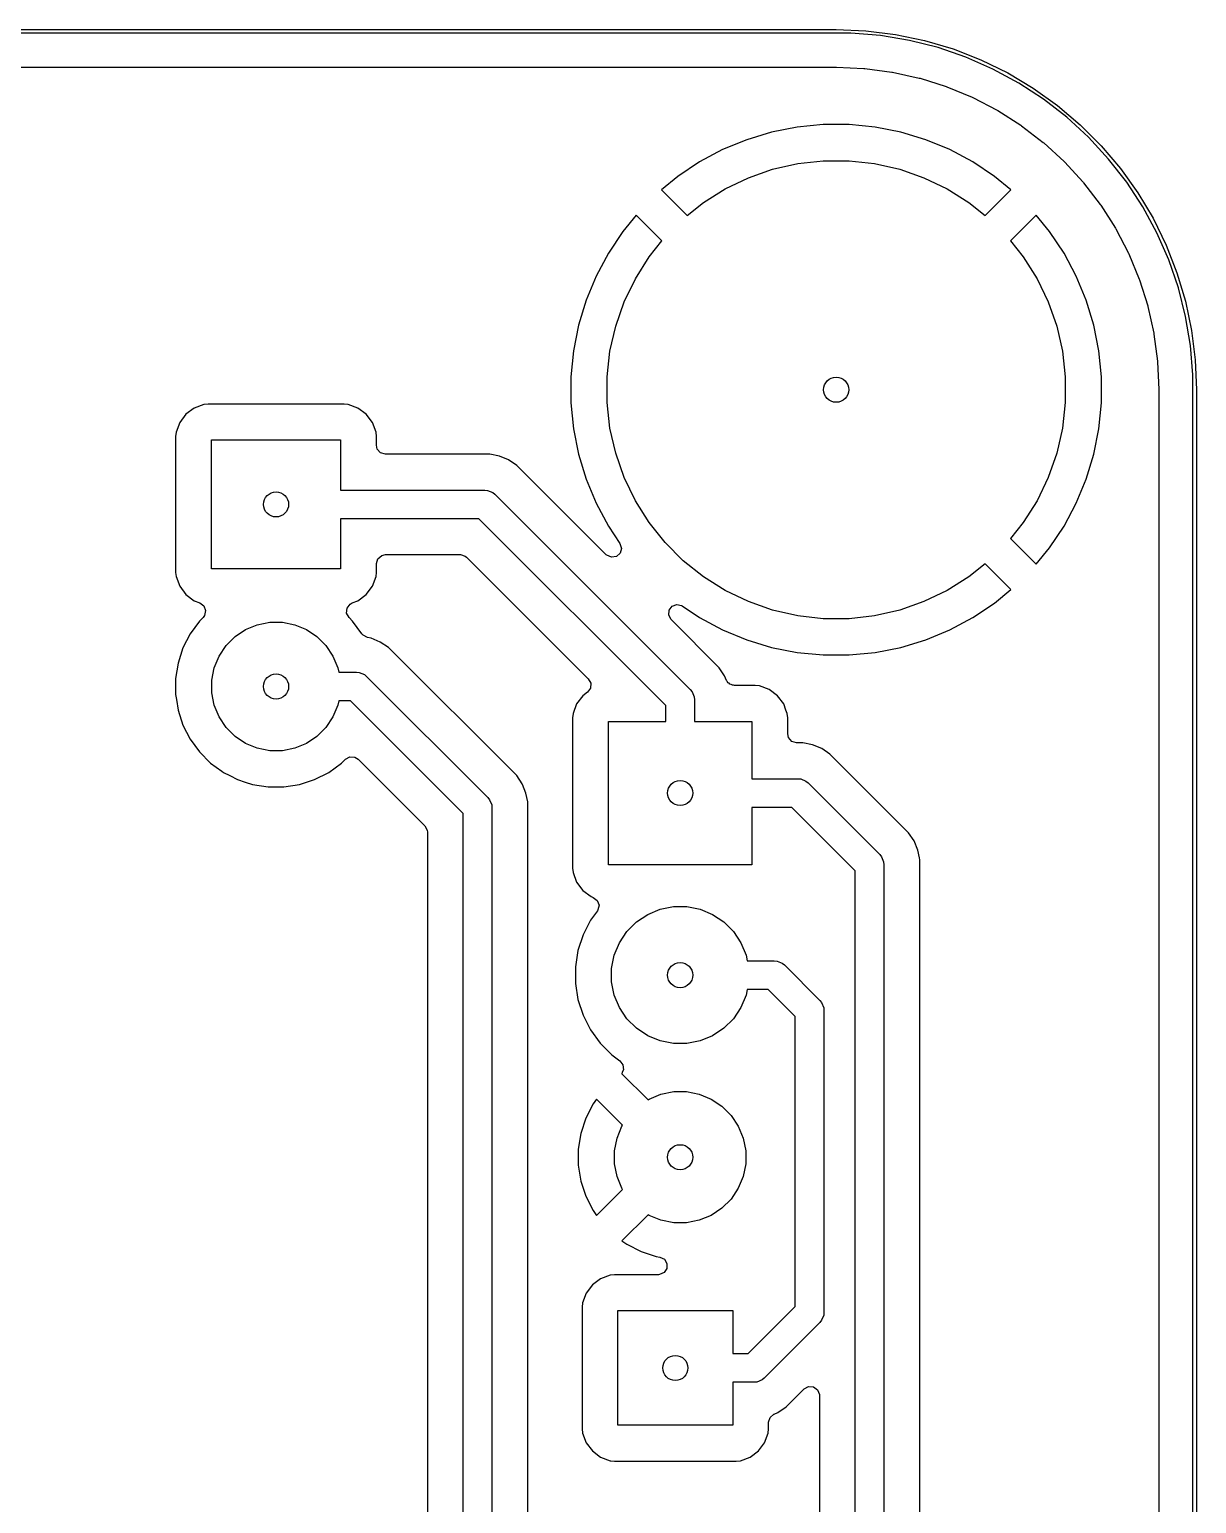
# Model space of a CAD drawing. Header units: millimetres. Extents: x 121.3 to 153.8, y -119.7 to -62.2.
# Drawn here: x 137.55 to 153.82, y -82.75 to -62.18 of the extents above; entities that cross this region are included whole.
import ezdxf

# ---------------------------------------------------------------- set-up
doc = ezdxf.new("R2010")
doc.units = ezdxf.units.MM
doc.layers.add('BLACK', color=250, linetype='CONTINUOUS')

msp = doc.modelspace()

# ---------------------------------------------------------------- linework, layer by layer
at = {"layer": 'BLACK', "linetype": 'CONTINUOUS'}
for p, q in [((126.3, -62.185), (148.8, -62.185)), ((148.8, -62.235), (126.3, -62.235)), ((148.8, -62.185), (149.214961, -62.202163)), ((149.005768, -62.235), (148.8, -62.235)), ((149.415897, -62.268985), (149.005768, -62.235)), ((149.214961, -62.202163), (149.627088, -62.253534)), ((149.821819, -62.336721), (149.415897, -62.268985)), ((149.627088, -62.253534), (150.033565, -62.338764)), ((150.220761, -62.437747), (149.821819, -62.336721)), ((150.033565, -62.338764), (150.431615, -62.457268)), ((150.609998, -62.571372), (150.220761, -62.437747)), ((150.431615, -62.457268), (150.81852, -62.608239)), ((126.365892, -62.7105), (148.734108, -62.7105)), ((148.734108, -62.7105), (148.797294, -62.7105)), ((148.797294, -62.7105), (148.802702, -62.710617)), ((148.802702, -62.710617), (149.186771, -62.727386)), ((150.986871, -62.736684), (150.609998, -62.571372)), ((150.81852, -62.608239), (151.191636, -62.790644)), ((149.186771, -62.727386), (149.197506, -62.728326)), ((149.197506, -62.728326), (149.575971, -62.778152)), ((149.575971, -62.778152), (149.586597, -62.780025)), ((149.586597, -62.780025), (149.959284, -62.862648)), ((149.959284, -62.862648), (149.96971, -62.865442)), ((149.96971, -62.865442), (150.333765, -62.980227)), ((151.348805, -62.932553), (150.986871, -62.736684)), ((151.191636, -62.790644), (151.548415, -63.003238)), ((150.333765, -62.980227), (150.343911, -62.98392)), ((150.343911, -62.98392), (150.696578, -63.13)), ((151.693329, -63.157641), (151.348805, -62.932553)), ((151.548415, -63.003238), (151.886419, -63.244569)), ((150.696578, -63.13), (150.706369, -63.134566)), ((150.706369, -63.134566), (151.044942, -63.310816)), ((151.044942, -63.310816), (151.05431, -63.316224)), ((151.05431, -63.316224), (151.376244, -63.521318)), ((152.018088, -63.410411), (151.693329, -63.157641)), ((151.886419, -63.244569), (152.20334, -63.512987)), ((148.618234, -63.51), (148.256443, -63.545632)), ((148.981766, -63.51), (148.618234, -63.51)), ((149.343556, -63.545632), (148.981766, -63.51)), ((151.376244, -63.521318), (151.385105, -63.527523)), ((151.385105, -63.527523), (151.68793, -63.759889)), ((152.320864, -63.689136), (152.018088, -63.410411)), ((152.20334, -63.512987), (152.497013, -63.80666)), ((147.552002, -63.722086), (147.216135, -63.861207)), ((147.899898, -63.616553), (147.552002, -63.722086)), ((147.899909, -63.61655), (147.899898, -63.616553)), ((148.256443, -63.545632), (147.899909, -63.61655)), ((149.70009, -63.61655), (149.343556, -63.545632)), ((149.700101, -63.616553), (149.70009, -63.61655)), ((150.047997, -63.722086), (149.700101, -63.616553)), ((150.383864, -63.861207), (150.047997, -63.722086)), ((152.599589, -63.991912), (152.320864, -63.689136)), ((147.21613, -63.861209), (146.895537, -64.03257)), ((147.216135, -63.861207), (147.21613, -63.861209)), ((150.383869, -63.861209), (150.383864, -63.861207)), ((150.704462, -64.03257), (150.383869, -63.861209)), ((151.68793, -63.759889), (151.696217, -63.766843)), ((151.696217, -63.766843), (151.977635, -64.024715)), ((152.497013, -63.80666), (152.765431, -64.123581)), ((146.895519, -64.032581), (146.593258, -64.234545)), ((146.895537, -64.03257), (146.895519, -64.032581)), ((147.575413, -64.253585), (147.914126, -64.135065)), ((147.914126, -64.135065), (148.26398, -64.055213)), ((148.26398, -64.055213), (148.620575, -64.015034)), ((148.620575, -64.015034), (148.979425, -64.015034)), ((148.979425, -64.015034), (149.33602, -64.055213)), ((149.33602, -64.055213), (149.685874, -64.135065)), ((149.685874, -64.135065), (150.024587, -64.253585)), ((150.70448, -64.032581), (150.704462, -64.03257)), ((151.00675, -64.234551), (150.70448, -64.032581)), ((151.977635, -64.024715), (151.985284, -64.032364)), ((151.985284, -64.032364), (152.243156, -64.313782)), ((152.852359, -64.316671), (152.599589, -63.991912)), ((152.765431, -64.123581), (153.006762, -64.461585)), ((146.593254, -64.234548), (146.365233, -64.421679)), ((146.593258, -64.234545), (146.593254, -64.234548)), ((147.2521, -64.409285), (147.575413, -64.253585)), ((150.024587, -64.253585), (150.3479, -64.409285)), ((151.234765, -64.421678), (151.00675, -64.234551)), ((152.243156, -64.313782), (152.25011, -64.322069)), ((152.25011, -64.322069), (152.482476, -64.624894)), ((153.077447, -64.661195), (152.852359, -64.316671)), ((146.365233, -64.421679), (146.365233, -64.42168)), ((146.365233, -64.42168), (146.723217, -64.779664)), ((146.948252, -64.600205), (147.2521, -64.409285)), ((150.3479, -64.409285), (150.651748, -64.600205)), ((150.876781, -64.779663), (151.234766, -64.421679)), ((151.234766, -64.421679), (151.234765, -64.421678)), ((153.006762, -64.461585), (153.219356, -64.818364)), ((146.723217, -64.779664), (146.948252, -64.600205)), ((150.651748, -64.600205), (150.876781, -64.779663)), ((152.482476, -64.624894), (152.488681, -64.633755)), ((152.488681, -64.633755), (152.693775, -64.955689)), ((153.273316, -65.023129), (153.077447, -64.661195)), ((146.011679, -64.775233), (145.824548, -65.003254)), ((146.01168, -64.775233), (146.011679, -64.775233)), ((146.369664, -65.133217), (146.01168, -64.775233)), ((151.588319, -64.775232), (151.230334, -65.133216)), ((151.58832, -64.775233), (151.588319, -64.775232)), ((151.775448, -65.003249), (151.58832, -64.775233)), ((152.693775, -64.955689), (152.699183, -64.965057)), ((152.699183, -64.965057), (152.87543, -65.303623)), ((153.219356, -64.818364), (153.401761, -65.19148)), ((145.824545, -65.003258), (145.622581, -65.305519)), ((145.824548, -65.003254), (145.824545, -65.003258)), ((146.190205, -65.358252), (146.369664, -65.133217)), ((151.230334, -65.133216), (151.409795, -65.358252)), ((151.977418, -65.305519), (151.775448, -65.003249)), ((153.438628, -65.400002), (153.273316, -65.023129)), ((145.62257, -65.305537), (145.451209, -65.62613)), ((145.622581, -65.305519), (145.62257, -65.305537)), ((145.999285, -65.6621), (146.190205, -65.358252)), ((151.409795, -65.358252), (151.600715, -65.6621)), ((151.977429, -65.305537), (151.977418, -65.305519)), ((152.14879, -65.62613), (151.977429, -65.305537)), ((152.87543, -65.303623), (152.880002, -65.313427)), ((152.880002, -65.313427), (153.026075, -65.666078)), ((153.401761, -65.19148), (153.552732, -65.578385)), ((153.572253, -65.789239), (153.438628, -65.400002)), ((153.552732, -65.578385), (153.671236, -65.976435)), ((145.451207, -65.626135), (145.312086, -65.962002)), ((145.451209, -65.62613), (145.451207, -65.626135)), ((145.843585, -65.985413), (145.999285, -65.6621)), ((151.600715, -65.6621), (151.756415, -65.985413)), ((152.148792, -65.626135), (152.14879, -65.62613)), ((152.287913, -65.962002), (152.148792, -65.626135)), ((153.026075, -65.666078), (153.029775, -65.676244)), ((153.029775, -65.676244), (153.144554, -66.040278)), ((153.673279, -66.188181), (153.572253, -65.789239)), ((145.312086, -65.962002), (145.206553, -66.309898)), ((145.725065, -66.324126), (145.843585, -65.985413)), ((151.756415, -65.985413), (151.874935, -66.324126)), ((152.393446, -66.309898), (152.287913, -65.962002)), ((153.671236, -65.976435), (153.756466, -66.382912)), ((153.144554, -66.040278), (153.147354, -66.050727)), ((153.147354, -66.050727), (153.229971, -66.423389)), ((153.741015, -66.594103), (153.673279, -66.188181)), ((145.20655, -66.309909), (145.135632, -66.666443)), ((145.206553, -66.309898), (145.20655, -66.309909)), ((145.645213, -66.67398), (145.725065, -66.324126)), ((151.874935, -66.324126), (151.954787, -66.67398)), ((152.393449, -66.309909), (152.393446, -66.309898)), ((152.464367, -66.666443), (152.393449, -66.309909)), ((153.756466, -66.382912), (153.807837, -66.795039)), ((153.229971, -66.423389), (153.231849, -66.434042)), ((153.231849, -66.434042), (153.281671, -66.812473)), ((153.775, -67.004232), (153.741015, -66.594103)), ((145.135632, -66.666443), (145.1, -67.028234)), ((145.605034, -67.030575), (145.645213, -66.67398)), ((151.954787, -66.67398), (151.994966, -67.030575)), ((152.5, -67.028234), (152.464367, -66.666443)), ((153.281671, -66.812473), (153.282614, -66.823249)), ((153.282614, -66.823249), (153.299382, -67.207297)), ((153.807837, -66.795039), (153.825, -67.21)), ((145.1, -67.028234), (145.1, -67.391765)), ((152.5, -67.391765), (152.5, -67.028234)), ((153.775, -67.21), (153.775, -67.004232)), ((145.605034, -67.389425), (145.605034, -67.030575)), ((151.994966, -67.030575), (151.994966, -67.389425)), ((153.299382, -67.207297), (153.2995, -67.212706)), ((153.2995, -67.212706), (153.2995, -114.707293)), ((153.775, -114.71), (153.775, -67.21)), ((153.825, -67.21), (153.825, -114.71)), ((139.980966, -67.415908), (139.846121, -67.466202)), ((140.040573, -67.409501), (139.980966, -67.415908)), ((140.040579, -67.4095), (140.040573, -67.409501)), ((141.936314, -67.4095), (140.040579, -67.4095)), ((141.936323, -67.4095), (141.936314, -67.4095)), ((141.936331, -67.4095), (141.936323, -67.4095)), ((141.936333, -67.409501), (141.936331, -67.4095)), ((141.995933, -67.415908), (141.936333, -67.409501)), ((142.130778, -67.466202), (141.995932, -67.415908)), ((141.995932, -67.415908), (141.995933, -67.415908)), ((145.1, -67.391765), (145.135632, -67.753556)), ((145.645213, -67.74602), (145.605034, -67.389425)), ((151.994966, -67.389425), (151.954787, -67.74602)), ((152.464367, -67.753556), (152.5, -67.391765)), ((139.730902, -67.552455), (139.644656, -67.667664)), ((139.730905, -67.552452), (139.730902, -67.552455)), ((139.846114, -67.466206), (139.730905, -67.552452)), ((139.846121, -67.466202), (139.846114, -67.466206)), ((142.130785, -67.466206), (142.130778, -67.466202)), ((142.245994, -67.552452), (142.130785, -67.466206)), ((142.245997, -67.552455), (142.245994, -67.552452)), ((142.332243, -67.667664), (142.245997, -67.552455)), ((139.594358, -67.802517), (139.587951, -67.862116)), ((139.644652, -67.667671), (139.594358, -67.802517)), ((139.644656, -67.667664), (139.644652, -67.667671)), ((142.332245, -67.667668), (142.332243, -67.667664)), ((142.332246, -67.667669), (142.332245, -67.667668)), ((142.382541, -67.802517), (142.332246, -67.667669)), ((142.388947, -67.862116), (142.382541, -67.802517)), ((145.135632, -67.753556), (145.20655, -68.11009)), ((145.725065, -68.095874), (145.645213, -67.74602)), ((151.954787, -67.74602), (151.874935, -68.095874)), ((152.393449, -68.11009), (152.464367, -67.753556)), ((139.587951, -67.862123), (139.58795, -67.862135)), ((139.58795, -67.862135), (139.58795, -69.75787)), ((139.587951, -67.862116), (139.587951, -67.862123)), ((140.08845, -69.71), (140.08845, -67.91)), ((140.08845, -67.91), (141.88845, -67.91)), ((141.88845, -67.91), (141.88845, -68.61)), ((142.388948, -67.862123), (142.388947, -67.862116)), ((142.388949, -67.862129), (142.388948, -67.862123)), ((142.388949, -67.9855), (142.388949, -67.862129)), ((142.400155, -68.037011), (142.388949, -67.9855)), ((142.44591, -68.089815), (142.400155, -68.037011)), ((142.512949, -68.1095), (142.44591, -68.089815)), ((143.968993, -68.1095), (142.512949, -68.1095)), ((143.968994, -68.1095), (143.968993, -68.1095)), ((143.968996, -68.1095), (143.968994, -68.1095)), ((144.104322, -68.136418), (143.968996, -68.1095)), ((144.104332, -68.136421), (144.104322, -68.136418)), ((144.231807, -68.189222), (144.104332, -68.136421)), ((144.346545, -68.265887), (144.231807, -68.189222)), ((145.20655, -68.11009), (145.206553, -68.110101)), ((145.206553, -68.110101), (145.312086, -68.457997)), ((145.843585, -68.434587), (145.725065, -68.095874)), ((151.874935, -68.095874), (151.756415, -68.434587)), ((152.287913, -68.457997), (152.393446, -68.110101)), ((152.393446, -68.110101), (152.393449, -68.11009)), ((145.593068, -69.51241), (144.346545, -68.265887)), ((145.312086, -68.457997), (145.451207, -68.793864)), ((145.999285, -68.7579), (145.843585, -68.434587)), ((151.756415, -68.434587), (151.600715, -68.7579)), ((152.148792, -68.793864), (152.287913, -68.457997)), ((141.88845, -68.61), (143.9, -68.61)), ((143.9, -68.61), (143.939018, -68.613843)), ((143.939018, -68.613843), (144.011114, -68.643706)), ((144.011114, -68.643706), (144.041421, -68.668579)), ((144.041421, -68.668579), (146.765308, -71.392466)), ((145.451207, -68.793864), (145.451209, -68.793869)), ((145.451209, -68.793869), (145.62257, -69.114462)), ((146.190205, -69.061748), (145.999285, -68.7579)), ((151.600715, -68.7579), (151.409795, -69.061748)), ((151.977429, -69.114462), (152.14879, -68.793869)), ((152.14879, -68.793869), (152.148792, -68.793864)), ((143.817158, -69.01), (141.88845, -69.01)), ((141.88845, -69.01), (141.88845, -69.71)), ((146.423887, -71.616729), (143.817158, -69.01)), ((146.413945, -69.342309), (146.190205, -69.061748)), ((151.409795, -69.061748), (151.230335, -69.286782)), ((145.62257, -69.114462), (145.622581, -69.11448)), ((145.622581, -69.11448), (145.783851, -69.355838)), ((151.230335, -69.286782), (151.588319, -69.644766)), ((151.775457, -69.416736), (151.977418, -69.11448)), ((151.977418, -69.11448), (151.977429, -69.114462)), ((145.786244, -69.489896), (145.734265, -69.536586)), ((145.783851, -69.355838), (145.804729, -69.422516)), ((145.804729, -69.422516), (145.786244, -69.489896)), ((146.667691, -69.596055), (146.413945, -69.342309)), ((151.58832, -69.644765), (151.775447, -69.41675)), ((151.775447, -69.41675), (151.775457, -69.416736)), ((142.38895, -69.6345), (142.408635, -69.567461)), ((142.38895, -69.757873), (142.38895, -69.6345)), ((142.408635, -69.567461), (142.461439, -69.521706)), ((142.461439, -69.521706), (142.51295, -69.5105)), ((142.51295, -69.5105), (143.558481, -69.5105)), ((143.558481, -69.5105), (143.62552, -69.530185)), ((143.62552, -69.530185), (143.646162, -69.546819)), ((143.646162, -69.546819), (145.343145, -71.243802)), ((145.601232, -69.519876), (145.593068, -69.51241)), ((145.665295, -69.547762), (145.601232, -69.519876)), ((145.734265, -69.536586), (145.665295, -69.547762)), ((146.948252, -69.819795), (146.667691, -69.596055)), ((150.876782, -69.640335), (150.651748, -69.819795)), ((151.234766, -69.998319), (150.876782, -69.640335)), ((151.588319, -69.644766), (151.58832, -69.644765)), ((139.58795, -69.75787), (139.587951, -69.757876)), ((139.587951, -69.757876), (139.594358, -69.817483)), ((139.594358, -69.817483), (139.644652, -69.952328)), ((141.88845, -69.71), (140.08845, -69.71)), ((142.332246, -69.952331), (142.382541, -69.817483)), ((142.382541, -69.817483), (142.38895, -69.757873)), ((147.2521, -70.010715), (146.948252, -69.819795)), ((150.651748, -69.819795), (150.3479, -70.010715)), ((139.644652, -69.952328), (139.644656, -69.952335)), ((139.644656, -69.952335), (139.730902, -70.067544)), ((139.730902, -70.067544), (139.730905, -70.067547)), ((139.730905, -70.067547), (139.846114, -70.153793)), ((142.130781, -70.153796), (142.245996, -70.067546)), ((142.245996, -70.067546), (142.332246, -69.952331)), ((147.575413, -70.166415), (147.2521, -70.010715)), ((150.3479, -70.010715), (150.024587, -70.166415)), ((151.00675, -70.185447), (151.234765, -69.99832)), ((151.234765, -69.99832), (151.234766, -69.998319)), ((139.846114, -70.153793), (139.846121, -70.153797)), ((139.846121, -70.153797), (139.92603, -70.183601)), ((139.92603, -70.183601), (139.981964, -70.225472)), ((139.981964, -70.225472), (140.006381, -70.290936)), ((140.006381, -70.290936), (139.99153, -70.359209)), ((141.973036, -70.326141), (141.97802, -70.256449)), ((141.97802, -70.256449), (142.019892, -70.200516)), ((142.019892, -70.200516), (142.05087, -70.183601)), ((142.05087, -70.183601), (142.130776, -70.153798)), ((142.130776, -70.153797), (142.130781, -70.153796)), ((142.130776, -70.153798), (142.130776, -70.153797)), ((146.464104, -70.355608), (146.469088, -70.285916)), ((146.469088, -70.285916), (146.51096, -70.229983)), ((146.51096, -70.229983), (146.576424, -70.205566)), ((146.576424, -70.205566), (146.644697, -70.220418)), ((146.644697, -70.220418), (146.654161, -70.226148)), ((146.654161, -70.226148), (146.895519, -70.387418)), ((147.914126, -70.284935), (147.575413, -70.166415)), ((148.26398, -70.364787), (147.914126, -70.284935)), ((149.685874, -70.284935), (149.33602, -70.364787)), ((150.024587, -70.166415), (149.685874, -70.284935)), ((150.70448, -70.387418), (151.006736, -70.185457)), ((151.006736, -70.185457), (151.00675, -70.185447)), ((139.920202, -70.437641), (139.790637, -70.615974)), ((139.920206, -70.437636), (139.920202, -70.437641)), ((139.970379, -70.387463), (139.920206, -70.437636)), ((139.99153, -70.359209), (139.970379, -70.387463)), ((140.564193, -70.556271), (140.727194, -70.488754)), ((140.727194, -70.488754), (140.900235, -70.454334)), ((140.900235, -70.454334), (141.076665, -70.454334)), ((141.076665, -70.454334), (141.249706, -70.488754)), ((141.249706, -70.488754), (141.412707, -70.556271)), ((142.00652, -70.387463), (141.973036, -70.326141)), ((142.056692, -70.437635), (142.00652, -70.387463)), ((142.186265, -70.615978), (142.056692, -70.437635)), ((146.497589, -70.416931), (146.464104, -70.355608)), ((147.167999, -71.087341), (146.497589, -70.416931)), ((146.895519, -70.387418), (146.895537, -70.387429)), ((146.895537, -70.387429), (147.21613, -70.55879)), ((148.620575, -70.404966), (148.26398, -70.364787)), ((148.979425, -70.404966), (148.620575, -70.404966)), ((149.33602, -70.364787), (148.979425, -70.404966)), ((150.383869, -70.55879), (150.704462, -70.387429)), ((150.704462, -70.387429), (150.70448, -70.387418)), ((139.790637, -70.615974), (139.690554, -70.812393)), ((140.292741, -70.779046), (140.417496, -70.654291)), ((140.417496, -70.654291), (140.564193, -70.556271)), ((141.412707, -70.556271), (141.559404, -70.654291)), ((141.559404, -70.654291), (141.684159, -70.779046)), ((142.186268, -70.615984), (142.186265, -70.615978)), ((142.187434, -70.617589), (142.186268, -70.615984)), ((142.20165, -70.633936), (142.187434, -70.617589)), ((142.263561, -70.666321), (142.20165, -70.633936)), ((142.314322, -70.676418), (142.263561, -70.666321)), ((142.314332, -70.676421), (142.314322, -70.676418)), ((142.441807, -70.729222), (142.314332, -70.676421)), ((142.556545, -70.805887), (142.441807, -70.729222)), ((147.21613, -70.55879), (147.216135, -70.558792)), ((147.216135, -70.558792), (147.552002, -70.697913)), ((147.552002, -70.697913), (147.899898, -70.803446)), ((149.700101, -70.803446), (150.047997, -70.697913)), ((150.047997, -70.697913), (150.383864, -70.558792)), ((150.383864, -70.558792), (150.383869, -70.55879)), ((139.690553, -70.812396), (139.622435, -71.022047)), ((139.690554, -70.812393), (139.690553, -70.812396)), ((140.127204, -71.088744), (140.194721, -70.925743)), ((140.194721, -70.925743), (140.292741, -70.779046)), ((141.684159, -70.779046), (141.782179, -70.925743)), ((141.782179, -70.925743), (141.849696, -71.088744)), ((144.344112, -72.593454), (142.556545, -70.805887)), ((147.899898, -70.803446), (147.899909, -70.803449)), ((147.899909, -70.803449), (148.256443, -70.874367)), ((148.256443, -70.874367), (148.618234, -70.91)), ((148.618234, -70.91), (148.981766, -70.91)), ((148.981766, -70.91), (149.343556, -70.874367)), ((149.343556, -70.874367), (149.70009, -70.803449)), ((149.70009, -70.803449), (149.700101, -70.803446)), ((139.622435, -71.022049), (139.58795, -71.239778)), ((139.622435, -71.022047), (139.622435, -71.022049)), ((140.092784, -71.261785), (140.127204, -71.088744)), ((141.849696, -71.088744), (141.861881, -71.15)), ((147.168001, -71.087344), (147.167999, -71.087341)), ((147.206974, -71.145672), (147.168001, -71.087344)), ((139.58795, -71.239778), (139.58795, -71.460222)), ((140.092784, -71.438215), (140.092784, -71.261785)), ((141.861881, -71.15), (142.11, -71.15)), ((142.11, -71.15), (142.149018, -71.153843)), ((142.149018, -71.153843), (142.221114, -71.183706)), ((142.221114, -71.183706), (142.251421, -71.208579)), ((142.251421, -71.208579), (143.941421, -72.898579)), ((145.343145, -71.243802), (145.37663, -71.305125)), ((145.37663, -71.305125), (145.371646, -71.374817)), ((147.244662, -71.202076), (147.206974, -71.145672)), ((147.27056, -71.264601), (147.244662, -71.202076)), ((147.273579, -71.270192), (147.27056, -71.264601)), ((147.281248, -71.278469), (147.273579, -71.270192)), ((147.294595, -71.298547), (147.281248, -71.278469)), ((147.305363, -71.304493), (147.294595, -71.298547)), ((147.315653, -71.315598), (147.305363, -71.304493)), ((147.33662, -71.321754), (147.315653, -71.315598)), ((147.355758, -71.332323), (147.33662, -71.321754)), ((147.369489, -71.331406), (147.355758, -71.332323)), ((147.382692, -71.335283), (147.369489, -71.331406)), ((147.671752, -71.335283), (147.382692, -71.335283)), ((147.67176, -71.335283), (147.671752, -71.335283)), ((147.671768, -71.335283), (147.67176, -71.335283)), ((147.67177, -71.335284), (147.671768, -71.335283)), ((147.73137, -71.341691), (147.67177, -71.335284)), ((147.866215, -71.391985), (147.731369, -71.341691)), ((147.731369, -71.341691), (147.73137, -71.341691)), ((139.58795, -71.460222), (139.599047, -71.530285)), ((139.599047, -71.530285), (139.622435, -71.677952)), ((140.127204, -71.611256), (140.092784, -71.438215)), ((141.861881, -71.55), (141.849696, -71.611256)), ((142.027158, -71.55), (141.861881, -71.55)), ((143.6, -73.122842), (142.027158, -71.55)), ((145.266339, -71.478238), (145.180093, -71.593447)), ((145.329776, -71.430749), (145.266339, -71.478238)), ((145.371646, -71.374817), (145.329776, -71.430749)), ((146.765308, -71.392466), (146.790181, -71.422773)), ((146.790181, -71.422773), (146.820044, -71.494869)), ((146.820044, -71.494869), (146.823887, -71.533887)), ((146.823887, -71.533887), (146.823887, -71.835783)), ((147.866222, -71.391989), (147.866215, -71.391985)), ((147.981431, -71.478235), (147.866222, -71.391989)), ((147.981434, -71.478238), (147.981431, -71.478235)), ((148.06768, -71.593447), (147.981434, -71.478238)), ((139.622435, -71.677952), (139.690553, -71.887603)), ((140.194721, -71.774257), (140.127204, -71.611256)), ((141.849696, -71.611256), (141.782179, -71.774257)), ((145.129795, -71.7283), (145.123388, -71.787899)), ((145.180089, -71.593454), (145.129795, -71.7283)), ((145.180093, -71.593447), (145.180089, -71.593454)), ((146.423887, -71.835783), (146.423887, -71.616729)), ((148.067684, -71.593454), (148.06768, -71.593447)), ((148.099199, -71.677952), (148.067684, -71.593454)), ((148.117978, -71.7283), (148.099199, -71.677952)), ((148.124384, -71.787899), (148.117978, -71.7283)), ((139.690553, -71.887603), (139.690554, -71.887606)), ((139.690554, -71.887606), (139.790637, -72.084025)), ((140.292741, -71.920954), (140.194721, -71.774257)), ((140.417496, -72.045709), (140.292741, -71.920954)), ((141.684159, -71.920954), (141.559404, -72.045709)), ((141.782179, -71.774257), (141.684159, -71.920954)), ((145.123388, -71.787906), (145.123387, -71.787918)), ((145.123387, -71.787918), (145.123387, -73.883653)), ((145.123388, -71.787899), (145.123388, -71.787906)), ((145.623887, -73.835783), (145.623887, -71.835783)), ((145.623887, -71.835783), (146.423887, -71.835783)), ((146.823887, -71.835783), (147.623887, -71.835783)), ((147.623887, -71.835783), (147.623887, -72.635783)), ((148.124385, -71.787906), (148.124384, -71.787899)), ((148.124386, -71.787912), (148.124385, -71.787906)), ((148.124386, -72.011283), (148.124386, -71.787912)), ((139.790637, -72.084025), (139.920202, -72.262358)), ((140.564193, -72.143729), (140.417496, -72.045709)), ((140.727194, -72.211246), (140.564193, -72.143729)), ((141.412707, -72.143729), (141.249706, -72.211246)), ((141.559404, -72.045709), (141.412707, -72.143729)), ((148.135592, -72.062794), (148.124386, -72.011283)), ((148.181347, -72.115598), (148.135592, -72.062794)), ((148.248386, -72.135283), (148.181347, -72.115598)), ((148.334776, -72.135283), (148.248386, -72.135283)), ((148.334777, -72.135283), (148.334776, -72.135283)), ((148.334779, -72.135283), (148.334777, -72.135283)), ((148.470105, -72.162201), (148.334779, -72.135283)), ((148.470115, -72.162204), (148.470105, -72.162201)), ((148.59759, -72.215005), (148.470115, -72.162204)), ((139.920202, -72.262358), (139.920206, -72.262363)), ((139.920206, -72.262363), (140.076086, -72.418243)), ((140.900235, -72.245666), (140.727194, -72.211246)), ((141.076665, -72.245666), (140.900235, -72.245666)), ((141.249706, -72.211246), (141.076665, -72.245666)), ((141.900815, -72.418242), (141.956519, -72.362538)), ((141.956519, -72.362538), (142.017842, -72.329053)), ((142.017842, -72.329053), (142.087534, -72.334037)), ((142.087534, -72.334037), (142.131881, -72.362538)), ((142.131881, -72.362538), (143.063181, -73.293838)), ((148.712328, -72.29167), (148.59759, -72.215005)), ((149.810026, -73.389368), (148.712328, -72.29167)), ((140.076086, -72.418243), (140.076091, -72.418247)), ((140.076091, -72.418247), (140.231642, -72.53126)), ((140.231642, -72.53126), (140.254428, -72.547815)), ((140.254428, -72.547815), (140.343999, -72.593454)), ((141.526056, -72.647895), (141.722472, -72.547815)), ((141.722472, -72.547815), (141.900815, -72.418242)), ((140.343999, -72.593454), (140.450843, -72.647895)), ((140.450843, -72.647895), (140.450846, -72.647896)), ((140.450846, -72.647896), (140.555671, -72.681955)), ((140.555671, -72.681955), (140.660499, -72.716015)), ((140.660499, -72.716015), (140.878228, -72.7505)), ((140.878228, -72.7505), (140.878229, -72.7505)), ((140.878229, -72.7505), (141.098671, -72.7505)), ((141.098671, -72.7505), (141.098672, -72.7505)), ((141.098672, -72.7505), (141.316401, -72.716015)), ((141.316401, -72.716015), (141.526056, -72.647895)), ((144.420777, -72.708192), (144.344112, -72.593454)), ((144.424017, -72.716015), (144.420777, -72.708192)), ((144.47358, -72.835672), (144.424017, -72.716015)), ((147.623887, -72.635783), (148.265783, -72.635783)), ((148.265783, -72.635783), (148.304801, -72.639626)), ((148.304801, -72.639626), (148.376897, -72.669489)), ((148.376897, -72.669489), (148.407204, -72.694362)), ((148.407204, -72.694362), (149.407335, -73.694493)), ((143.941421, -72.898579), (143.966294, -72.928886)), ((143.966294, -72.928886), (143.996157, -73.000982)), ((144.498049, -72.958687), (144.47358, -72.835672)), ((144.49805, -72.958691), (144.498049, -72.958687)), ((144.5005, -72.971009), (144.49805, -72.958691)), ((144.5005, -86.86848), (144.5005, -72.971009)), ((143.6, -87.21), (143.6, -73.122842)), ((143.996157, -73.000982), (144, -73.04)), ((144, -73.04), (144, -87.127158)), ((148.182941, -73.035783), (147.623887, -73.035783)), ((147.623887, -73.035783), (147.623887, -73.835783)), ((149.065914, -73.918756), (148.182941, -73.035783)), ((143.063181, -73.293838), (143.096666, -73.355161)), ((143.096666, -73.355161), (143.0995, -73.381519)), ((143.0995, -73.381519), (143.0995, -87.141006)), ((149.886691, -73.504106), (149.810026, -73.389368)), ((149.939492, -73.631581), (149.886691, -73.504106)), ((149.407335, -73.694493), (149.432208, -73.7248)), ((149.432208, -73.7248), (149.462071, -73.796896)), ((149.462071, -73.796896), (149.465914, -73.835914)), ((149.939494, -73.631586), (149.939492, -73.631581)), ((149.961158, -73.7405), (149.939494, -73.631586)), ((149.961158, -73.740504), (149.961158, -73.7405)), ((149.961159, -73.740505), (149.961158, -73.740504)), ((149.966414, -73.76692), (149.961159, -73.740505)), ((149.966414, -98.553082), (149.966414, -73.76692)), ((145.123387, -73.883653), (145.123388, -73.883659)), ((145.123388, -73.883659), (145.129795, -73.943266)), ((145.129795, -73.943266), (145.180089, -74.078111)), ((147.623887, -73.835783), (145.623887, -73.835783)), ((149.065914, -98.401243), (149.065914, -73.918756)), ((149.465914, -73.835914), (149.465914, -98.484086)), ((145.180089, -74.078111), (145.180093, -74.078118)), ((145.180093, -74.078118), (145.266339, -74.193327)), ((145.266339, -74.193327), (145.266342, -74.19333)), ((145.266342, -74.19333), (145.381551, -74.279576)), ((145.381551, -74.279576), (145.38156, -74.279581)), ((145.38156, -74.279581), (145.41235, -74.291065)), ((145.41235, -74.291065), (145.468284, -74.332936)), ((145.468284, -74.332936), (145.492702, -74.3984)), ((145.492702, -74.3984), (145.477851, -74.466673)), ((146.345211, -74.457124), (146.529788, -74.42041)), ((146.529788, -74.42041), (146.71798, -74.42041)), ((146.71798, -74.42041), (146.902557, -74.457124)), ((145.374754, -74.610315), (145.270384, -74.815152)), ((145.469337, -74.480131), (145.374754, -74.610315)), ((145.477851, -74.466673), (145.469337, -74.480131)), ((145.881794, -74.766769), (146.014866, -74.633697)), ((146.014866, -74.633697), (146.171343, -74.529143)), ((146.171343, -74.529143), (146.345211, -74.457124)), ((146.902557, -74.457124), (147.076425, -74.529143)), ((147.076425, -74.529143), (147.232902, -74.633697)), ((147.232902, -74.633697), (147.365974, -74.766769)), ((145.270384, -74.815152), (145.199347, -75.033781)), ((145.77724, -74.923246), (145.881794, -74.766769)), ((147.365974, -74.766769), (147.470528, -74.923246)), ((145.199347, -75.033784), (145.163384, -75.260843)), ((145.199347, -75.033781), (145.199347, -75.033784)), ((145.705221, -75.097114), (145.77724, -74.923246)), ((147.470528, -74.923246), (147.542547, -75.097114)), ((145.668507, -75.281691), (145.705221, -75.097114)), ((147.542547, -75.097114), (147.558196, -75.175787)), ((147.558196, -75.175787), (147.935787, -75.175787)), ((147.935787, -75.175787), (147.974805, -75.17963)), ((147.974805, -75.17963), (148.046901, -75.209493)), ((148.046901, -75.209493), (148.077208, -75.234366)), ((148.077208, -75.234366), (148.571422, -75.728579)), ((145.163384, -75.260843), (145.163384, -75.49073)), ((145.668507, -75.469883), (145.668507, -75.281691)), ((145.163384, -75.49073), (145.199347, -75.717789)), ((145.705221, -75.65446), (145.668507, -75.469883)), ((145.77724, -75.828328), (145.705221, -75.65446)), ((147.542547, -75.65446), (147.470528, -75.828328)), ((147.558196, -75.575787), (147.542547, -75.65446)), ((147.852945, -75.575787), (147.558196, -75.575787)), ((148.23, -75.952842), (147.852945, -75.575787)), ((145.199347, -75.717789), (145.199347, -75.717792)), ((145.199347, -75.717792), (145.270384, -75.936421)), ((145.881794, -75.984805), (145.77724, -75.828328)), ((147.470528, -75.828328), (147.365974, -75.984805)), ((148.571422, -75.728579), (148.596294, -75.758886)), ((148.596294, -75.758886), (148.626157, -75.830982)), ((148.626157, -75.830982), (148.63, -75.87)), ((148.63, -75.87), (148.63, -80.08)), ((145.270384, -75.936421), (145.270386, -75.936424)), ((145.270386, -75.936424), (145.369742, -76.131422)), ((146.014866, -76.117877), (145.881794, -75.984805)), ((147.365974, -75.984805), (147.232902, -76.117877)), ((148.23, -79.997158), (148.23, -75.952842)), ((145.369742, -76.131422), (145.374755, -76.141259)), ((145.374755, -76.141259), (145.509871, -76.327232)), ((146.171343, -76.222431), (146.014866, -76.117877)), ((146.345211, -76.29445), (146.171343, -76.222431)), ((147.076425, -76.222431), (146.902557, -76.29445)), ((147.232902, -76.117877), (147.076425, -76.222431)), ((145.509871, -76.327232), (145.509875, -76.327237)), ((145.509875, -76.327237), (145.672433, -76.489795)), ((146.529788, -76.331164), (146.345211, -76.29445)), ((146.71798, -76.331164), (146.529788, -76.331164)), ((146.902557, -76.29445), (146.71798, -76.331164)), ((145.672433, -76.489795), (145.672438, -76.489799)), ((145.672438, -76.489799), (145.783511, -76.570498)), ((145.783511, -76.570498), (145.826177, -76.625827)), ((145.826177, -76.625827), (145.832156, -76.695441)), ((145.813614, -76.730582), (145.812054, -76.750397)), ((145.812054, -76.750397), (146.175737, -77.11408)), ((145.832156, -76.695441), (145.813614, -76.730582)), ((145.458501, -77.10395), (145.409392, -77.171544)), ((145.458502, -77.10395), (145.458501, -77.10395)), ((145.822184, -77.467632), (145.458502, -77.10395)), ((146.175737, -77.11408), (146.190202, -77.104415)), ((146.190202, -77.104415), (146.356825, -77.035398)), ((146.356825, -77.035398), (146.533711, -77.000213)), ((146.533711, -77.000213), (146.714063, -77.000213)), ((146.714063, -77.000213), (146.890949, -77.035398)), ((146.890949, -77.035398), (147.057572, -77.104415)), ((147.057572, -77.104415), (147.207529, -77.204613)), ((145.409392, -77.171544), (145.307919, -77.370694)), ((147.207529, -77.204613), (147.335057, -77.332141)), ((145.307919, -77.370694), (145.238852, -77.583264)), ((145.743502, -77.648721), (145.812519, -77.482098)), ((145.812519, -77.482098), (145.822184, -77.467632)), ((147.335057, -77.332141), (147.435255, -77.482098)), ((147.435255, -77.482098), (147.504272, -77.648721)), ((145.238852, -77.583264), (145.203887, -77.804021)), ((145.708317, -77.825607), (145.743502, -77.648721)), ((147.504272, -77.648721), (147.539457, -77.825607)), ((145.203887, -77.804021), (145.203887, -78.027544)), ((145.708317, -78.005959), (145.708317, -77.825607)), ((147.539457, -77.825607), (147.539457, -78.005959)), ((145.203887, -78.027544), (145.238852, -78.248301)), ((145.743502, -78.182845), (145.708317, -78.005959)), ((147.539457, -78.005959), (147.504272, -78.182845)), ((145.238852, -78.248301), (145.307919, -78.460871)), ((145.812519, -78.349468), (145.743502, -78.182845)), ((147.504272, -78.182845), (147.435255, -78.349468)), ((145.307919, -78.460871), (145.409394, -78.660025)), ((145.458501, -78.727615), (145.822183, -78.363932)), ((145.822183, -78.363932), (145.812519, -78.349468)), ((147.335057, -78.499425), (147.207529, -78.626953)), ((147.435255, -78.349468), (147.335057, -78.499425)), ((145.409394, -78.660025), (145.458501, -78.727614)), ((145.458501, -78.727614), (145.458501, -78.727615)), ((146.175735, -78.717485), (145.812053, -79.081167)), ((146.190202, -78.727151), (146.175735, -78.717485)), ((146.356825, -78.796168), (146.190202, -78.727151)), ((147.057572, -78.727151), (146.890949, -78.796168)), ((147.207529, -78.626953), (147.057572, -78.727151)), ((146.533711, -78.831353), (146.356825, -78.796168)), ((146.714063, -78.831353), (146.533711, -78.831353)), ((146.890949, -78.796168), (146.714063, -78.831353)), ((145.812053, -79.081167), (145.879644, -79.130275)), ((145.879644, -79.130275), (146.078798, -79.23175)), ((146.078798, -79.23175), (146.291363, -79.300816)), ((146.291363, -79.300816), (146.340296, -79.308566)), ((146.340296, -79.308566), (146.403431, -79.338496)), ((146.403431, -79.338496), (146.440363, -79.397807)), ((145.649474, -79.561448), (145.514629, -79.611742)), ((145.709081, -79.555041), (145.649474, -79.561448)), ((145.709087, -79.55504), (145.709081, -79.555041)), ((146.320899, -79.55504), (145.709087, -79.55504)), ((146.336793, -79.554017), (146.320899, -79.55504)), ((146.400756, -79.525902), (146.336793, -79.554017)), ((146.439365, -79.467669), (146.400756, -79.525902)), ((146.440363, -79.397807), (146.439365, -79.467669)), ((145.39941, -79.697995), (145.313164, -79.813204)), ((145.399413, -79.697992), (145.39941, -79.697995)), ((145.514622, -79.611746), (145.399413, -79.697992)), ((145.514629, -79.611742), (145.514622, -79.611746)), ((145.262866, -79.948057), (145.256459, -80.007656)), ((145.31316, -79.813211), (145.262866, -79.948057)), ((145.313164, -79.813204), (145.31316, -79.813211)), ((145.256459, -80.007656), (145.256458, -80.007675)), ((145.256458, -80.007675), (145.256458, -81.70341)), ((145.756958, -81.65554), (145.756958, -80.05554)), ((145.756958, -80.05554), (147.356958, -80.05554)), ((147.356958, -80.05554), (147.356958, -80.65554)), ((147.571618, -80.65554), (148.23, -79.997158)), ((148.626157, -80.119018), (148.596294, -80.191114)), ((148.63, -80.08), (148.626157, -80.119018)), ((148.571421, -80.221421), (147.795881, -80.996961)), ((148.596294, -80.191114), (148.571421, -80.221421)), ((147.356958, -80.65554), (147.571618, -80.65554)), ((147.795881, -80.996961), (147.765574, -81.021834)), ((147.65446, -81.05554), (147.356958, -81.05554)), ((147.356958, -81.05554), (147.356958, -81.65554)), ((147.693478, -81.051697), (147.65446, -81.05554)), ((147.765574, -81.021834), (147.693478, -81.051697)), ((148.101003, -81.399654), (148.353733, -81.146924)), ((148.353733, -81.146924), (148.415056, -81.113439)), ((148.415056, -81.113439), (148.484747, -81.118423)), ((148.484747, -81.118423), (148.540681, -81.160294)), ((148.540681, -81.160294), (148.565098, -81.225759)), ((147.986271, -81.476315), (148.101003, -81.399654)), ((148.565098, -81.225759), (148.565414, -81.234605)), ((148.565414, -81.234605), (148.565414, -98.142567)), ((147.857457, -81.612524), (147.877141, -81.545487)), ((147.857458, -81.703413), (147.857457, -81.612524)), ((147.877141, -81.545487), (147.929944, -81.499731)), ((147.929944, -81.499731), (147.933968, -81.497979)), ((147.933968, -81.497979), (147.986271, -81.476315)), ((145.256458, -81.70341), (145.256459, -81.703416)), ((145.256459, -81.703416), (145.262866, -81.763023)), ((145.262866, -81.763023), (145.31316, -81.897868)), ((147.356958, -81.65554), (145.756958, -81.65554)), ((147.800754, -81.897871), (147.851049, -81.763023)), ((147.851049, -81.763023), (147.857458, -81.703413)), ((145.31316, -81.897868), (145.313164, -81.897875)), ((145.313164, -81.897875), (145.39941, -82.013084)), ((145.39941, -82.013084), (145.399413, -82.013087)), ((145.399413, -82.013087), (145.514622, -82.099333)), ((147.599289, -82.099336), (147.714504, -82.013086)), ((147.714504, -82.013086), (147.800754, -81.897871)), ((145.514622, -82.099333), (145.514629, -82.099337)), ((145.514629, -82.099337), (145.649475, -82.149631)), ((145.649475, -82.149631), (145.649474, -82.149631)), ((145.649474, -82.149631), (145.656402, -82.150375)), ((145.656402, -82.150375), (145.709085, -82.15604)), ((145.709085, -82.15604), (147.40483, -82.156039)), ((147.40483, -82.156039), (147.464441, -82.149631)), ((147.464441, -82.149631), (147.599289, -82.099336))]:
    msp.add_line(p, q, dxfattribs=at)
at = {"layer": 'BLACK'}
for centre in [(148.8, -67.21), (148.8, -67.21), (140.98845, -68.81), (140.98845, -68.81), (140.98845, -71.35), (140.98845, -71.35), (146.623887, -72.835783), (146.623887, -72.835783), (146.623884, -75.375787), (146.623884, -75.375787), (146.623887, -77.915783), (146.623887, -77.915783), (146.556958, -80.85554), (146.556958, -80.85554)]:
    msp.add_circle(centre, 0.175, dxfattribs=at)
at = {"layer": 'WHITE'}
for centre in [(148.8, -67.21), (140.98845, -68.81), (140.98845, -71.35), (146.623887, -72.835783), (146.623884, -75.375787), (146.623887, -77.915783), (146.556958, -80.85554)]:
    msp.add_circle(centre, 0.175, dxfattribs=at)

doc.saveas('drawing.dxf')
